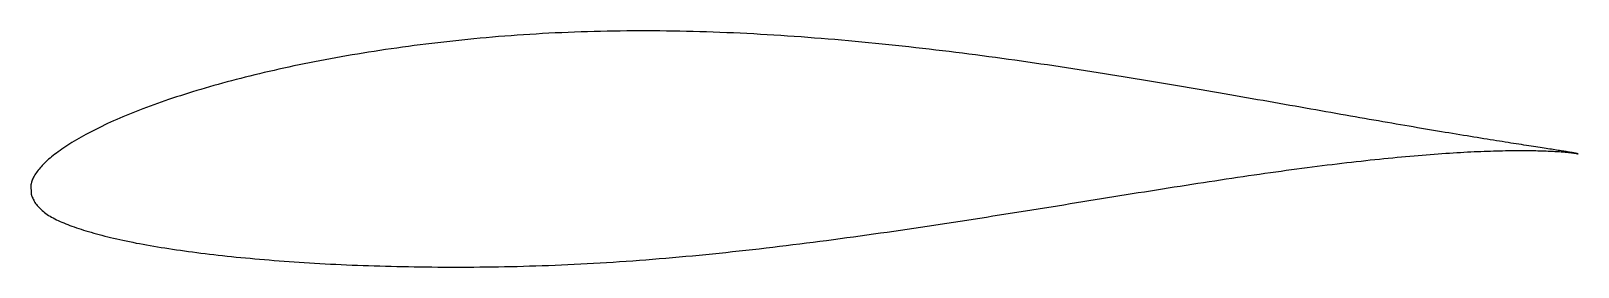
# Model space of a CAD drawing. Header units: metres. Extents: x -17.4 to 35.3, y -2.9 to 5.1.
import ezdxf

# ---------------------------------------------------------------- set-up
doc = ezdxf.new("R2010")
doc.units = ezdxf.units.M

msp = doc.modelspace()

# ---------------------------------------------------------------- linework, layer by layer
msp.add_lwpolyline([(35.284, 0.924), (35.283, 0.925), (35.28, 0.926), (35.275, 0.927), (35.268, 0.929), (35.259, 0.931), (35.248, 0.933), (35.235, 0.936), (35.22, 0.939), (35.202, 0.943), (35.183, 0.946), (35.162, 0.95), (35.139, 0.954), (35.114, 0.959), (35.087, 0.964), (35.058, 0.969), (35.026, 0.974), (34.993, 0.98), (34.958, 0.986), (34.921, 0.992), (34.882, 0.998), (34.841, 1.005), (34.798, 1.012), (34.753, 1.019), (34.706, 1.027), (34.657, 1.035), (34.606, 1.043), (34.553, 1.051), (34.498, 1.06), (34.441, 1.068), (34.382, 1.078), (34.322, 1.087), (34.259, 1.097), (34.194, 1.107), (34.128, 1.117), (34.059, 1.128), (33.989, 1.139), (33.917, 1.15), (33.842, 1.161), (33.766, 1.173), (33.688, 1.185), (33.608, 1.198), (33.527, 1.21), (33.443, 1.223), (33.357, 1.237), (33.27, 1.25), (33.181, 1.264), (33.089, 1.278), (32.996, 1.293), (32.902, 1.308), (32.805, 1.323), (32.706, 1.339), (32.606, 1.355), (32.504, 1.371), (32.4, 1.388), (32.294, 1.404), (32.187, 1.422), (32.078, 1.439), (31.966, 1.457), (31.854, 1.476), (31.739, 1.494), (31.623, 1.513), (31.505, 1.532), (31.385, 1.552), (31.263, 1.572), (31.14, 1.592), (31.015, 1.613), (30.889, 1.634), (30.76, 1.656), (30.63, 1.677), (30.499, 1.7), (30.365, 1.722), (30.23, 1.745), (30.094, 1.768), (29.956, 1.792), (29.816, 1.815), (29.674, 1.839), (29.531, 1.864), (29.387, 1.889), (29.241, 1.914), (29.093, 1.939), (28.944, 1.965), (28.793, 1.991), (28.641, 2.018), (28.487, 2.044), (28.331, 2.072), (28.175, 2.099), (28.016, 2.127), (27.857, 2.155), (27.695, 2.183), (27.533, 2.211), (27.369, 2.24), (27.203, 2.269), (27.036, 2.299), (26.868, 2.328), (26.699, 2.358), (26.528, 2.388), (26.355, 2.419), (26.182, 2.45), (26.006, 2.481), (25.83, 2.512), (25.653, 2.543), (25.474, 2.575), (25.293, 2.607), (25.112, 2.639), (24.929, 2.671), (24.746, 2.704), (24.56, 2.736), (24.374, 2.769), (24.187, 2.802), (23.998, 2.836), (23.808, 2.869), (23.617, 2.903), (23.425, 2.936), (23.232, 2.97), (23.038, 3.004), (22.842, 3.038), (22.646, 3.072), (22.448, 3.106), (22.25, 3.14), (22.05, 3.174), (21.85, 3.209), (21.648, 3.243), (21.446, 3.277), (21.242, 3.312), (21.038, 3.346), (20.833, 3.381), (20.626, 3.415), (20.419, 3.449), (20.211, 3.484), (20.002, 3.518), (19.793, 3.552), (19.582, 3.586), (19.371, 3.62), (19.159, 3.654), (18.946, 3.688), (18.732, 3.722), (18.518, 3.755), (18.302, 3.789), (18.087, 3.822), (17.87, 3.855), (17.653, 3.888), (17.435, 3.921), (17.216, 3.953), (16.997, 3.985), (16.777, 4.017), (16.557, 4.049), (16.336, 4.081), (16.114, 4.112), (15.892, 4.143), (15.669, 4.174), (15.446, 4.205), (15.222, 4.235), (14.998, 4.264), (14.774, 4.294), (14.549, 4.323), (14.323, 4.351), (14.097, 4.38), (13.871, 4.408), (13.644, 4.435), (13.417, 4.462), (13.19, 4.489), (12.962, 4.515), (12.735, 4.541), (12.506, 4.567), (12.278, 4.592), (12.049, 4.616), (11.82, 4.64), (11.591, 4.664), (11.362, 4.687), (11.132, 4.71), (10.902, 4.732), (10.672, 4.753), (10.442, 4.774), (10.212, 4.795), (9.982, 4.815), (9.752, 4.834), (9.521, 4.853), (9.291, 4.871), (9.061, 4.889), (8.83, 4.906), (8.6, 4.922), (8.37, 4.938), (8.139, 4.953), (7.909, 4.968), (7.679, 4.982), (7.449, 4.995), (7.219, 5.008), (6.989, 5.02), (6.76, 5.031), (6.53, 5.042), (6.301, 5.051), (6.072, 5.061), (5.843, 5.069), (5.615, 5.077), (5.386, 5.084), (5.158, 5.09), (4.931, 5.096), (4.703, 5.1), (4.476, 5.104), (4.249, 5.108), (4.023, 5.11), (3.797, 5.112), (3.572, 5.113), (3.346, 5.113), (3.122, 5.112), (2.898, 5.111), (2.674, 5.108), (2.451, 5.105), (2.228, 5.101), (2.006, 5.097), (1.784, 5.091), (1.563, 5.085), (1.342, 5.078), (1.122, 5.071), (0.903, 5.062), (0.684, 5.052), (0.466, 5.042), (0.248, 5.031), (0.032, 5.02), (-0.184, 5.007), (-0.4, 4.994), (-0.614, 4.98), (-0.828, 4.965), (-1.042, 4.95), (-1.254, 4.934), (-1.466, 4.917), (-1.676, 4.899), (-1.886, 4.881), (-2.096, 4.862), (-2.304, 4.842), (-2.511, 4.822), (-2.718, 4.801), (-2.923, 4.779), (-3.128, 4.757), (-3.332, 4.734), (-3.535, 4.711), (-3.737, 4.687), (-3.938, 4.662), (-4.138, 4.637), (-4.337, 4.611), (-4.535, 4.585), (-4.732, 4.558), (-4.927, 4.53), (-5.122, 4.503), (-5.316, 4.474), (-5.509, 4.446), (-5.7, 4.416), (-5.891, 4.386), (-6.08, 4.356), (-6.268, 4.325), (-6.455, 4.294), (-6.641, 4.262), (-6.825, 4.229), (-7.009, 4.196), (-7.191, 4.163), (-7.372, 4.129), (-7.551, 4.095), (-7.73, 4.061), (-7.907, 4.026), (-8.083, 3.99), (-8.257, 3.954), (-8.431, 3.918), (-8.603, 3.881), (-8.773, 3.844), (-8.942, 3.807), (-9.11, 3.769), (-9.277, 3.731), (-9.442, 3.692), (-9.606, 3.653), (-9.768, 3.614), (-9.929, 3.575), (-10.088, 3.535), (-10.246, 3.494), (-10.402, 3.454), (-10.558, 3.413), (-10.711, 3.372), (-10.863, 3.331), (-11.014, 3.289), (-11.163, 3.247), (-11.31, 3.205), (-11.456, 3.163), (-11.6, 3.12), (-11.743, 3.078), (-11.884, 3.035), (-12.024, 2.991), (-12.162, 2.948), (-12.298, 2.904), (-12.433, 2.861), (-12.567, 2.817), (-12.698, 2.772), (-12.828, 2.728), (-12.956, 2.684), (-13.083, 2.639), (-13.208, 2.594), (-13.331, 2.549), (-13.452, 2.504), (-13.572, 2.459), (-13.69, 2.414), (-13.807, 2.368), (-13.921, 2.323), (-14.034, 2.277), (-14.145, 2.231), (-14.255, 2.185), (-14.362, 2.139), (-14.468, 2.093), (-14.572, 2.047), (-14.675, 2.001), (-14.775, 1.954), (-14.874, 1.908), (-14.971, 1.861), (-15.066, 1.815), (-15.159, 1.768), (-15.25, 1.722), (-15.34, 1.675), (-15.428, 1.629), (-15.513, 1.582), (-15.597, 1.536), (-15.68, 1.49), (-15.76, 1.444), (-15.838, 1.398), (-15.915, 1.352), (-15.989, 1.307), (-16.062, 1.261), (-16.133, 1.216), (-16.202, 1.172), (-16.269, 1.127), (-16.334, 1.083), (-16.397, 1.039), (-16.458, 0.995), (-16.518, 0.952), (-16.575, 0.908), (-16.631, 0.865), (-16.684, 0.822), (-16.736, 0.78), (-16.785, 0.737), (-16.833, 0.695), (-16.879, 0.653), (-16.923, 0.611), (-16.964, 0.569), (-17.004, 0.527), (-17.042, 0.486), (-17.078, 0.445), (-17.112, 0.404), (-17.144, 0.363), (-17.174, 0.323), (-17.202, 0.283), (-17.228, 0.244), (-17.252, 0.205), (-17.274, 0.167), (-17.294, 0.13), (-17.312, 0.093), (-17.328, 0.057), (-17.342, 0.023), (-17.354, -0.009), (-17.365, -0.039), (-17.373, -0.066), (-17.379, -0.089), (-17.384, -0.107), (-17.387, -0.119), (-17.379, -0.455), (-17.378, -0.458), (-17.374, -0.466), (-17.369, -0.479), (-17.362, -0.498), (-17.352, -0.524), (-17.34, -0.554), (-17.326, -0.587), (-17.31, -0.622), (-17.292, -0.658), (-17.272, -0.694), (-17.25, -0.731), (-17.226, -0.767), (-17.2, -0.803), (-17.172, -0.839), (-17.142, -0.875), (-17.11, -0.91), (-17.077, -0.944), (-17.041, -0.978), (-17.003, -1.012), (-16.963, -1.045), (-16.921, -1.077), (-16.878, -1.109), (-16.832, -1.141), (-16.784, -1.172), (-16.735, -1.203), (-16.683, -1.233), (-16.63, -1.262), (-16.574, -1.292), (-16.517, -1.321), (-16.458, -1.349), (-16.396, -1.377), (-16.333, -1.405), (-16.268, -1.433), (-16.201, -1.46), (-16.132, -1.487), (-16.061, -1.514), (-15.989, -1.541), (-15.914, -1.567), (-15.838, -1.594), (-15.759, -1.62), (-15.679, -1.646), (-15.597, -1.673), (-15.513, -1.699), (-15.427, -1.725), (-15.339, -1.75), (-15.249, -1.776), (-15.158, -1.802), (-15.065, -1.827), (-14.97, -1.852), (-14.873, -1.877), (-14.774, -1.902), (-14.673, -1.927), (-14.571, -1.951), (-14.467, -1.975), (-14.361, -1.999), (-14.253, -2.023), (-14.144, -2.046), (-14.033, -2.069), (-13.92, -2.092), (-13.805, -2.115), (-13.689, -2.137), (-13.571, -2.159), (-13.451, -2.181), (-13.329, -2.202), (-13.206, -2.223), (-13.081, -2.244), (-12.954, -2.265), (-12.826, -2.285), (-12.696, -2.305), (-12.565, -2.325), (-12.431, -2.345), (-12.296, -2.364), (-12.16, -2.383), (-12.022, -2.402), (-11.882, -2.421), (-11.741, -2.439), (-11.598, -2.457), (-11.454, -2.475), (-11.308, -2.492), (-11.16, -2.51), (-11.011, -2.527), (-10.861, -2.543), (-10.709, -2.56), (-10.555, -2.576), (-10.4, -2.592), (-10.244, -2.607), (-10.086, -2.622), (-9.926, -2.637), (-9.765, -2.652), (-9.603, -2.666), (-9.44, -2.68), (-9.274, -2.694), (-9.108, -2.707), (-8.94, -2.72), (-8.771, -2.733), (-8.6, -2.745), (-8.429, -2.757), (-8.255, -2.769), (-8.081, -2.78), (-7.905, -2.791), (-7.728, -2.802), (-7.55, -2.812), (-7.37, -2.822), (-7.189, -2.831), (-7.007, -2.84), (-6.824, -2.849), (-6.64, -2.857), (-6.454, -2.865), (-6.267, -2.873), (-6.079, -2.88), (-5.89, -2.886), (-5.7, -2.893), (-5.508, -2.898), (-5.316, -2.904), (-5.123, -2.909), (-4.928, -2.913), (-4.732, -2.918), (-4.536, -2.921), (-4.338, -2.924), (-4.139, -2.927), (-3.94, -2.93), (-3.739, -2.932), (-3.537, -2.933), (-3.335, -2.935), (-3.131, -2.935), (-2.927, -2.936), (-2.721, -2.935), (-2.515, -2.935), (-2.308, -2.934), (-2.1, -2.932), (-1.891, -2.929), (-1.682, -2.926), (-1.471, -2.923), (-1.26, -2.919), (-1.048, -2.915), (-0.836, -2.91), (-0.622, -2.904), (-0.408, -2.898), (-0.193, -2.891), (0.022, -2.884), (0.239, -2.876), (0.455, -2.868), (0.673, -2.858), (0.891, -2.849), (1.11, -2.838), (1.329, -2.827), (1.549, -2.816), (1.769, -2.804), (1.99, -2.791), (2.212, -2.777), (2.434, -2.763), (2.656, -2.748), (2.879, -2.733), (3.103, -2.717), (3.327, -2.701), (3.551, -2.684), (3.775, -2.666), (4.001, -2.648), (4.226, -2.629), (4.452, -2.609), (4.678, -2.589), (4.904, -2.569), (5.131, -2.548), (5.358, -2.526), (5.585, -2.504), (5.813, -2.481), (6.04, -2.458), (6.268, -2.434), (6.496, -2.41), (6.725, -2.385), (6.953, -2.36), (7.182, -2.334), (7.411, -2.308), (7.64, -2.281), (7.869, -2.254), (8.098, -2.227), (8.327, -2.199), (8.556, -2.171), (8.785, -2.142), (9.014, -2.113), (9.243, -2.084), (9.473, -2.054), (9.702, -2.024), (9.931, -1.993), (10.16, -1.963), (10.388, -1.932), (10.617, -1.9), (10.846, -1.869), (11.074, -1.837), (11.303, -1.805), (11.531, -1.772), (11.759, -1.74), (11.986, -1.707), (12.214, -1.674), (12.441, -1.641), (12.668, -1.607), (12.895, -1.574), (13.121, -1.54), (13.347, -1.506), (13.573, -1.472), (13.798, -1.438), (14.023, -1.403), (14.248, -1.369), (14.472, -1.334), (14.696, -1.299), (14.919, -1.264), (15.142, -1.23), (15.365, -1.194), (15.587, -1.159), (15.808, -1.124), (16.029, -1.089), (16.249, -1.054), (16.469, -1.019), (16.688, -0.984), (16.907, -0.948), (17.125, -0.913), (17.343, -0.878), (17.56, -0.844), (17.776, -0.809), (17.991, -0.774), (18.206, -0.739), (18.42, -0.704), (18.634, -0.67), (18.846, -0.636), (19.058, -0.601), (19.269, -0.567), (19.48, -0.533), (19.689, -0.5), (19.898, -0.466), (20.106, -0.432), (20.313, -0.399), (20.519, -0.366), (20.725, -0.334), (20.929, -0.301), (21.133, -0.269), (21.335, -0.237), (21.537, -0.205), (21.738, -0.174), (21.938, -0.142), (22.137, -0.111), (22.334, -0.081), (22.531, -0.05), (22.727, -0.02), (22.922, 0.009), (23.115, 0.038), (23.308, 0.067), (23.5, 0.096), (23.69, 0.125), (23.879, 0.152), (24.068, 0.18), (24.255, 0.207), (24.441, 0.234), (24.625, 0.26), (24.809, 0.286), (24.991, 0.312), (25.172, 0.337), (25.352, 0.362), (25.531, 0.386), (25.708, 0.41), (25.885, 0.433), (26.06, 0.456), (26.233, 0.479), (26.405, 0.501), (26.576, 0.522), (26.746, 0.544), (26.914, 0.564), (27.081, 0.585), (27.247, 0.604), (27.411, 0.624), (27.574, 0.643), (27.735, 0.661), (27.895, 0.679), (28.054, 0.697), (28.211, 0.714), (28.367, 0.73), (28.521, 0.746), (28.674, 0.762), (28.825, 0.777), (28.974, 0.792), (29.123, 0.806), (29.269, 0.82), (29.414, 0.834), (29.558, 0.846), (29.7, 0.859), (29.841, 0.871), (29.979, 0.882), (30.117, 0.894), (30.252, 0.904), (30.386, 0.914), (30.519, 0.924), (30.65, 0.934), (30.779, 0.942), (30.906, 0.951), (31.032, 0.959), (31.156, 0.967), (31.279, 0.974), (31.4, 0.98), (31.519, 0.987), (31.636, 0.993), (31.752, 0.998), (31.866, 1.003), (31.978, 1.008), (32.089, 1.013), (32.197, 1.017), (32.304, 1.02), (32.41, 1.023), (32.513, 1.026), (32.615, 1.029), (32.715, 1.031), (32.813, 1.033), (32.909, 1.034), (33.003, 1.036), (33.096, 1.037), (33.187, 1.037), (33.275, 1.038), (33.363, 1.038), (33.448, 1.037), (33.531, 1.037), (33.613, 1.036), (33.692, 1.035), (33.77, 1.034), (33.846, 1.032), (33.92, 1.031), (33.992, 1.029), (34.062, 1.027), (34.13, 1.025), (34.197, 1.022), (34.261, 1.02), (34.323, 1.017), (34.384, 1.014), (34.443, 1.011), (34.499, 1.008), (34.554, 1.005), (34.607, 1.001), (34.658, 0.998), (34.707, 0.994), (34.753, 0.99), (34.798, 0.987), (34.841, 0.983), (34.882, 0.979), (34.921, 0.976), (34.958, 0.972), (34.994, 0.968), (35.027, 0.964), (35.058, 0.961), (35.087, 0.957), (35.114, 0.954), (35.139, 0.95), (35.162, 0.947), (35.183, 0.944), (35.203, 0.941), (35.22, 0.938), (35.235, 0.935), (35.248, 0.933), (35.259, 0.931), (35.268, 0.929), (35.275, 0.927), (35.28, 0.926), (35.283, 0.925), (35.284, 0.924)], close=True)

doc.saveas('drawing.dxf')
